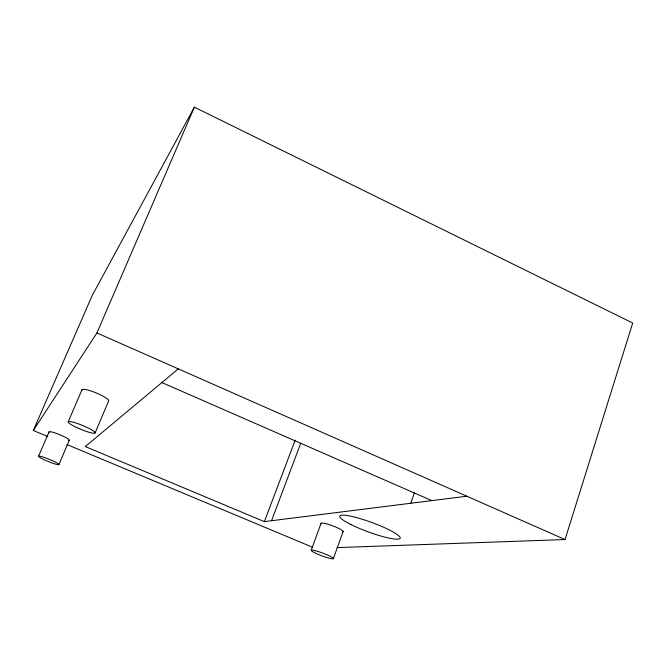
<?xml version="1.0" encoding="UTF-8"?>
<svg xmlns="http://www.w3.org/2000/svg" width="666" height="666" viewBox="0 0 666 666"><rect width="100%" height="100%" fill="white"/><g stroke="black" fill="none" stroke-linecap="round" stroke-linejoin="round"><path stroke-width="1" d="M336.996 547.602L565.043 539.552L632.7 323.01L194.372 107.159L92.258 295.379L33.3 430.486L47.686 436.496M410.772 503.255L414.527 492.457M333.358 558.682A11.863 1.432 20.5 0 0 317.615 551.356A11.863 1.432 20.5 0 0 315.884 553.354A11.863 1.432 20.5 0 0 333.358 558.682L343.107 531.643M311.197 550.266L321.062 523.31M271.553 520.72L300.807 443.073M178.288 368.872L85.306 446.561L264.36 521.628L295.155 440.218M95.055 433.067A14.577 2.131 22.4 0 0 76.54 423.193A14.577 2.131 22.4 0 0 73.443 425.89A14.577 2.131 22.4 0 0 95.055 433.067L108.591 401.049A14.469 2.539 22.6 0 0 95.371 392.59A14.469 2.539 22.6 0 0 82.076 390.376M58.891 464.627A11.006 1.207 22.2 0 0 44.547 457.542A11.006 1.207 22.2 0 0 42.782 459.074A11.006 1.207 22.2 0 0 58.891 464.627L69.297 440.276M68.257 421.745L82.043 389.643M33.3 430.486L96.911 332.958L194.372 107.159M38.57 456.218L49.126 431.826M264.36 521.628L466.849 496.22M66.866 444.513L312.354 547.161M161.896 382.567L431.809 500.616M96.911 332.958L565.043 539.552M49.234 432.276A10.947 1.44 22.4 0 1 60.231 434.898A10.947 1.44 22.4 0 1 68.673 440.417M321.212 523.842A11.788 1.715 20.4 0 1 333.075 525.998A11.788 1.715 20.4 0 1 342.449 531.868M351.099 524.625A32.168 5.028 20.1 0 0 399.9 538.594A32.168 5.028 20.1 0 0 358.941 518.265A32.168 5.028 20.1 0 0 351.099 524.625"/></g></svg>
